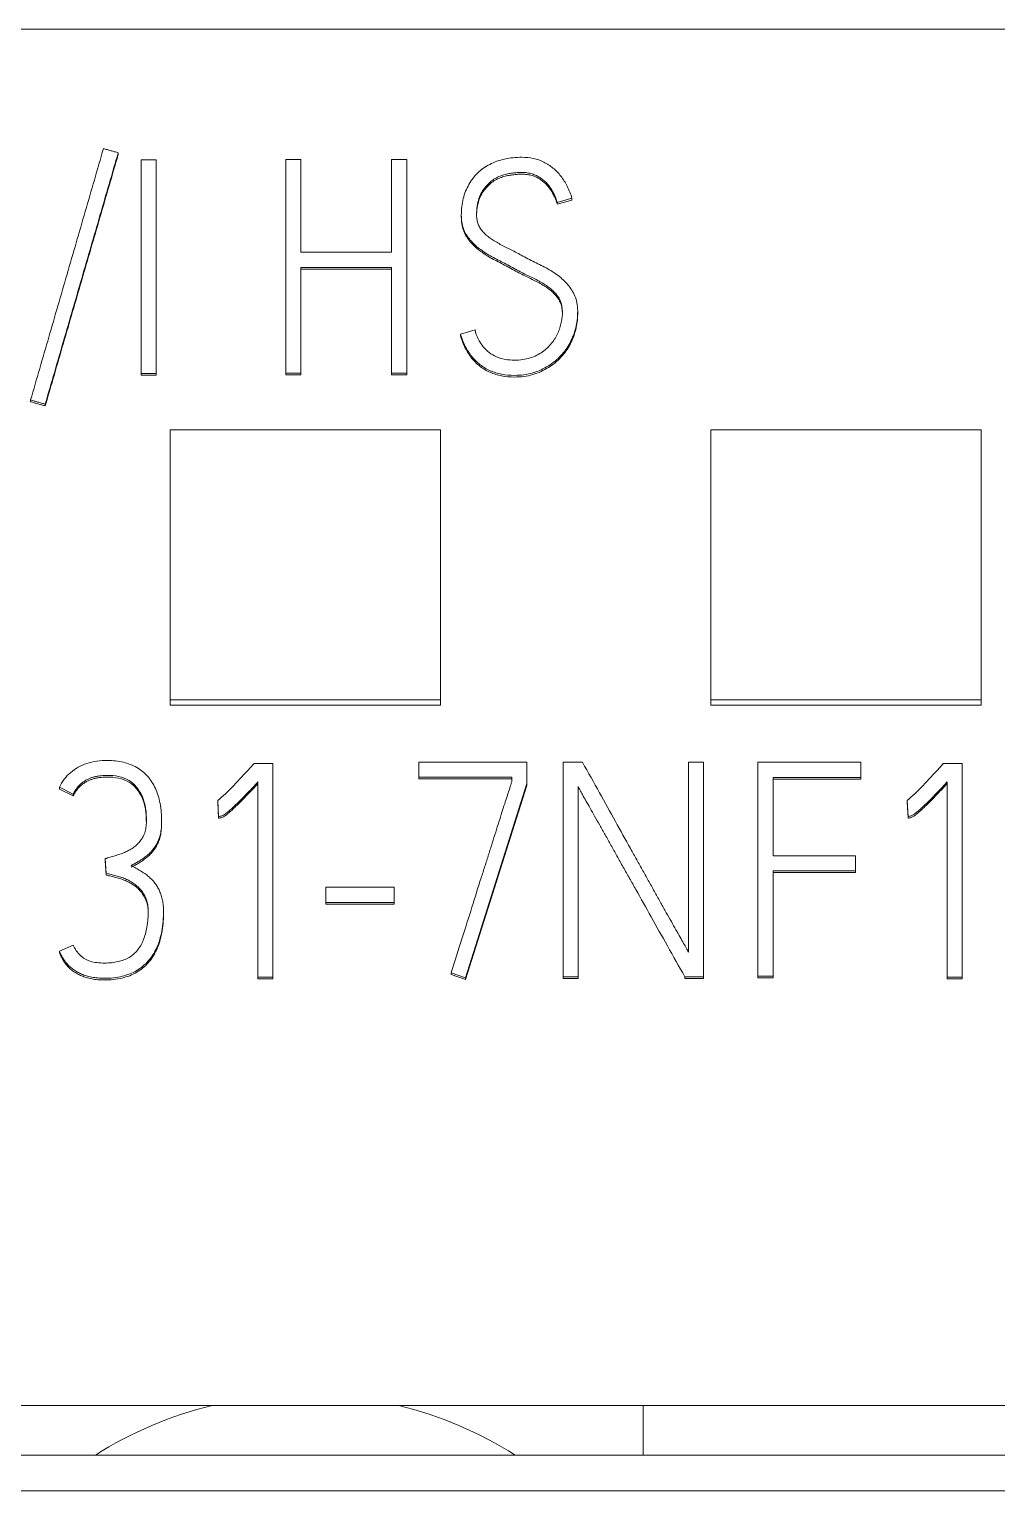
# Model space of a CAD drawing. Header units: millimetres. Extents: x 4137 to 6698, y 1400 to 3585.
# Drawn here: x 6054.01 to 6061.16, y 3361.98 to 3372.79 of the extents above; entities that cross this region are included whole.
import ezdxf

# ---------------------------------------------------------------- set-up
doc = ezdxf.new("R2010")
doc.units = ezdxf.units.MM
doc.layers.add('000-PI-Oprema', color=30, linetype='Continuous', lineweight=5)

msp = doc.modelspace()

# ---------------------------------------------------------------- linework, layer by layer
at = {"layer": '000-PI-Oprema', "color": 0, "linetype": 'ByBlock', "lineweight": 0}
for p, q in [((6072.448, 3372.791), (6047.648, 3372.791)), ((6054.664, 3371.877), (6054.664, 3371.864)), ((6055.904, 3371.828), (6055.904, 3370.246)), ((6056.015, 3371.828), (6055.904, 3371.828)), ((6056.015, 3371.142), (6056.015, 3371.828)), ((6056.798, 3371.828), (6056.685, 3371.828)), ((6056.685, 3371.828), (6056.685, 3371.142)), ((6056.798, 3370.246), (6056.798, 3371.828)), ((6057.912, 3371.509), (6058.021, 3371.54)), ((6057.912, 3371.496), (6058.021, 3371.527)), ((6057.912, 3371.509), (6057.912, 3371.496)), ((6058.021, 3371.54), (6058.021, 3371.527)), ((6057.202, 3371.42), (6057.202, 3371.407)), ((6056.685, 3371.142), (6056.015, 3371.142)), ((6056.015, 3370.246), (6056.015, 3371.029)), ((6056.015, 3371.029), (6056.685, 3371.029)), ((6056.015, 3371.017), (6056.685, 3371.017)), ((6056.685, 3371.029), (6056.685, 3370.246)), ((6058.063, 3370.682), (6058.063, 3370.695)), ((6057.304, 3370.567), (6057.196, 3370.536)), ((6057.196, 3370.536), (6057.196, 3370.524)), ((6054.835, 3370.244), (6054.835, 3370.231)), ((6054.945, 3370.244), (6054.945, 3370.231)), ((6055.904, 3370.246), (6055.904, 3370.233)), ((6055.904, 3370.246), (6056.015, 3370.246)), ((6055.904, 3370.233), (6056.015, 3370.233)), ((6056.015, 3370.246), (6056.015, 3370.233)), ((6056.685, 3370.246), (6056.685, 3370.233)), ((6056.685, 3370.246), (6056.798, 3370.246)), ((6056.685, 3370.233), (6056.798, 3370.233)), ((6056.798, 3370.246), (6056.798, 3370.233)), ((6054.016, 3370.048), (6054.016, 3370.035)), ((6054.124, 3370.017), (6054.124, 3370.004)), ((6055.048, 3369.827), (6055.048, 3367.828)), ((6057.048, 3369.827), (6055.048, 3369.827)), ((6057.048, 3367.828), (6057.048, 3369.827)), ((6059.048, 3369.827), (6059.048, 3367.828)), ((6061.048, 3369.827), (6059.048, 3369.827)), ((6061.048, 3367.828), (6061.048, 3369.827)), ((6055.048, 3367.828), (6055.048, 3367.79)), ((6055.048, 3367.828), (6057.048, 3367.828)), ((6055.048, 3367.79), (6057.048, 3367.79)), ((6057.048, 3367.828), (6057.048, 3367.79)), ((6059.048, 3367.828), (6059.048, 3367.79)), ((6059.048, 3367.828), (6061.048, 3367.828)), ((6059.048, 3367.79), (6061.048, 3367.79)), ((6061.048, 3367.828), (6061.048, 3367.79)), ((6055.669, 3367.358), (6055.809, 3367.358)), ((6055.809, 3367.358), (6055.809, 3365.778)), ((6056.889, 3367.369), (6056.889, 3367.257)), ((6057.688, 3367.369), (6056.889, 3367.369)), ((6057.688, 3367.209), (6057.688, 3367.369)), ((6057.955, 3367.367), (6057.955, 3365.78)), ((6058.099, 3367.367), (6057.955, 3367.367)), ((6058.995, 3367.367), (6058.882, 3367.367)), ((6058.882, 3367.367), (6058.882, 3365.963)), ((6058.995, 3365.78), (6058.995, 3367.367)), ((6059.397, 3367.367), (6059.397, 3365.784)), ((6060.158, 3367.367), (6059.397, 3367.367)), ((6060.158, 3367.255), (6060.158, 3367.367)), ((6060.768, 3367.358), (6060.908, 3367.358)), ((6060.908, 3367.358), (6060.908, 3365.778)), ((6055.698, 3365.778), (6055.698, 3367.222)), ((6056.889, 3367.257), (6056.889, 3367.244)), ((6056.889, 3367.257), (6057.577, 3367.257)), ((6056.889, 3367.244), (6057.577, 3367.244)), ((6057.577, 3367.257), (6057.577, 3367.226)), ((6059.51, 3366.674), (6059.51, 3367.255)), ((6059.51, 3367.255), (6060.158, 3367.255)), ((6059.51, 3367.242), (6060.158, 3367.242)), ((6060.158, 3367.255), (6060.158, 3367.242)), ((6060.797, 3365.778), (6060.797, 3367.222)), ((6054.229, 3367.182), (6054.229, 3367.169)), ((6054.229, 3367.182), (6054.331, 3367.131)), ((6054.229, 3367.169), (6054.331, 3367.119)), ((6054.331, 3367.131), (6054.331, 3367.119)), ((6057.233, 3365.773), (6057.688, 3367.209)), ((6057.233, 3365.761), (6057.688, 3367.196)), ((6057.688, 3367.209), (6057.688, 3367.196)), ((6058.066, 3365.78), (6058.066, 3367.189)), ((6055.4, 3367.084), (6055.4, 3367.071)), ((6055.407, 3366.966), (6055.4, 3367.084)), ((6055.407, 3366.954), (6055.4, 3367.071)), ((6060.5, 3367.084), (6060.5, 3367.071)), ((6060.507, 3366.966), (6060.5, 3367.084)), ((6060.507, 3366.954), (6060.5, 3367.071)), ((6054.985, 3366.921), (6054.985, 3366.943)), ((6055.407, 3366.966), (6055.407, 3366.954)), ((6060.507, 3366.966), (6060.507, 3366.954)), ((6054.568, 3366.654), (6054.568, 3366.641)), ((6054.568, 3366.654), (6054.575, 3366.544)), ((6054.568, 3366.641), (6054.575, 3366.531)), ((6060.118, 3366.674), (6059.51, 3366.674)), ((6060.118, 3366.564), (6060.118, 3366.674)), ((6054.575, 3366.544), (6054.575, 3366.531)), ((6059.51, 3365.784), (6059.51, 3366.564)), ((6059.51, 3366.564), (6060.118, 3366.564)), ((6059.51, 3366.551), (6060.118, 3366.551)), ((6060.118, 3366.564), (6060.118, 3366.551)), ((6056.199, 3366.443), (6056.199, 3366.33)), ((6056.705, 3366.443), (6056.199, 3366.443)), ((6056.705, 3366.33), (6056.705, 3366.443)), ((6054.999, 3366.235), (6054.999, 3366.256)), ((6056.199, 3366.33), (6056.199, 3366.318)), ((6056.199, 3366.33), (6056.705, 3366.33)), ((6056.199, 3366.318), (6056.705, 3366.318)), ((6056.705, 3366.33), (6056.705, 3366.318)), ((6054.331, 3366.015), (6054.229, 3365.969)), ((6054.229, 3365.969), (6054.229, 3365.957)), ((6055.698, 3365.778), (6055.698, 3365.765)), ((6055.809, 3365.778), (6055.698, 3365.778)), ((6055.809, 3365.765), (6055.698, 3365.765)), ((6055.809, 3365.778), (6055.809, 3365.765)), ((6057.127, 3365.809), (6057.127, 3365.796)), ((6057.127, 3365.809), (6057.233, 3365.773)), ((6057.127, 3365.796), (6057.233, 3365.761)), ((6057.233, 3365.773), (6057.233, 3365.761)), ((6057.955, 3365.78), (6058.066, 3365.78)), ((6057.955, 3365.78), (6057.955, 3365.767)), ((6057.955, 3365.767), (6058.066, 3365.767)), ((6058.066, 3365.78), (6058.066, 3365.767)), ((6058.856, 3365.78), (6058.856, 3365.767)), ((6058.856, 3365.78), (6058.995, 3365.78)), ((6058.856, 3365.767), (6058.995, 3365.767)), ((6058.995, 3365.78), (6058.995, 3365.767)), ((6059.397, 3365.784), (6059.397, 3365.772)), ((6059.397, 3365.784), (6059.51, 3365.784)), ((6059.397, 3365.772), (6059.51, 3365.772)), ((6059.51, 3365.784), (6059.51, 3365.772)), ((6060.908, 3365.778), (6060.797, 3365.778)), ((6060.797, 3365.778), (6060.797, 3365.765)), ((6060.908, 3365.765), (6060.797, 3365.765)), ((6060.908, 3365.778), (6060.908, 3365.765)), ((6072.448, 3362.608), (6047.648, 3362.608)), ((6058.548, 3362.608), (6058.548, 3362.24)), ((6072.548, 3362.24), (6047.548, 3362.24)), ((6072.548, 3361.977), (6047.548, 3361.977))]:
    msp.add_line(p, q, dxfattribs=at)
for start, end in [(103.753, 122.3801), (57.6199, 76.247)]:
    msp.add_arc((6056.048, 3359.791), 2.9, start, end, dxfattribs=at)
for points in [[(6054.555, 3371.908), (6054.016, 3370.048)], [(6054.124, 3370.017), (6054.664, 3371.877)], [(6054.664, 3371.877), (6054.555, 3371.908)], [(6054.124, 3370.004), (6054.664, 3371.864)], [(6054.835, 3370.244), (6054.835, 3371.826)], [(6054.835, 3371.826), (6054.945, 3371.826)], [(6054.945, 3371.826), (6054.945, 3370.244)], [(6054.945, 3370.244), (6054.835, 3370.244)], [(6054.945, 3370.231), (6054.835, 3370.231)], [(6054.016, 3370.048), (6054.124, 3370.017)], [(6054.016, 3370.035), (6054.124, 3370.004)]]:
    msp.add_open_spline(points, degree=1, dxfattribs=at)
for points, knots in [([(6058.021, 3371.54), (6058.012, 3371.571), (6057.99, 3371.628), (6057.942, 3371.705), (6057.883, 3371.766), (6057.814, 3371.811), (6057.735, 3371.839), (6057.657, 3371.845), (6057.586, 3371.842), (6057.523, 3371.832), (6057.466, 3371.816), (6057.413, 3371.793), (6057.365, 3371.764), (6057.323, 3371.729), (6057.288, 3371.689), (6057.257, 3371.643), (6057.233, 3371.593), (6057.215, 3371.538), (6057.205, 3371.478), (6057.201, 3371.42), (6057.205, 3371.365), (6057.216, 3371.317), (6057.235, 3371.275), (6057.261, 3371.239), (6057.292, 3371.204), (6057.327, 3371.174), (6057.365, 3371.146), (6057.407, 3371.119), (6057.452, 3371.095), (6057.499, 3371.071), (6057.546, 3371.047), (6057.592, 3371.021), (6057.638, 3370.997), (6057.682, 3370.974), (6057.725, 3370.954), (6057.767, 3370.934), (6057.805, 3370.912), (6057.84, 3370.889), (6057.872, 3370.865), (6057.898, 3370.838), (6057.921, 3370.809), (6057.939, 3370.775), (6057.948, 3370.737), (6057.951, 3370.697), (6057.949, 3370.659), (6057.942, 3370.621), (6057.932, 3370.582), (6057.917, 3370.542), (6057.896, 3370.503), (6057.871, 3370.467), (6057.84, 3370.433), (6057.803, 3370.404), (6057.76, 3370.377), (6057.711, 3370.357), (6057.655, 3370.345), (6057.571, 3370.34), (6057.461, 3370.355), (6057.353, 3370.44), (6057.313, 3370.522), (6057.304, 3370.567)], [0, 0, 0, 0, 0.029502, 0.056552, 0.082213, 0.107035, 0.131706, 0.157625, 0.177725, 0.196768, 0.215008, 0.232485, 0.249262, 0.265692, 0.282067, 0.298646, 0.315747, 0.333416, 0.35172, 0.370963, 0.387214, 0.402039, 0.415923, 0.429557, 0.443355, 0.457518, 0.472137, 0.48722, 0.502837, 0.518847, 0.535063, 0.551489, 0.567151, 0.582304, 0.596956, 0.611001, 0.624363, 0.637091, 0.649186, 0.660727, 0.671894, 0.683121, 0.695107, 0.708316, 0.719066, 0.730707, 0.743348, 0.756492, 0.769735, 0.783289, 0.797204, 0.811603, 0.826753, 0.842746, 0.859925, 0.878764, 0.920226, 0.957605, 1, 1, 1, 1]), ([(6057.196, 3370.536), (6057.205, 3370.505), (6057.228, 3370.446), (6057.277, 3370.368), (6057.34, 3370.306), (6057.415, 3370.261), (6057.502, 3370.235), (6057.587, 3370.228), (6057.664, 3370.233), (6057.731, 3370.247), (6057.792, 3370.269), (6057.847, 3370.299), (6057.897, 3370.335), (6057.94, 3370.376), (6057.977, 3370.421), (6058.008, 3370.471), (6058.032, 3370.525), (6058.05, 3370.581), (6058.061, 3370.637), (6058.065, 3370.695), (6058.061, 3370.752), (6058.049, 3370.805), (6058.027, 3370.851), (6057.999, 3370.892), (6057.966, 3370.929), (6057.928, 3370.962), (6057.886, 3370.992), (6057.842, 3371.019), (6057.794, 3371.044), (6057.744, 3371.068), (6057.695, 3371.093), (6057.648, 3371.119), (6057.603, 3371.142), (6057.561, 3371.164), (6057.52, 3371.184), (6057.482, 3371.204), (6057.447, 3371.224), (6057.415, 3371.245), (6057.386, 3371.267), (6057.362, 3371.292), (6057.341, 3371.318), (6057.326, 3371.348), (6057.317, 3371.381), (6057.314, 3371.427), (6057.318, 3371.48), (6057.33, 3371.537), (6057.351, 3371.585), (6057.379, 3371.624), (6057.409, 3371.656), (6057.443, 3371.682), (6057.479, 3371.701), (6057.517, 3371.715), (6057.554, 3371.723), (6057.59, 3371.728), (6057.622, 3371.731), (6057.655, 3371.732), (6057.689, 3371.73), (6057.726, 3371.722), (6057.758, 3371.709), (6057.787, 3371.692), (6057.813, 3371.673), (6057.835, 3371.652), (6057.854, 3371.628), (6057.871, 3371.604), (6057.885, 3371.579), (6057.896, 3371.555), (6057.905, 3371.531), (6057.91, 3371.516), (6057.912, 3371.509)], [0, 0, 0, 0, 0.030216, 0.057834, 0.084112, 0.110126, 0.13699, 0.166062, 0.187444, 0.207786, 0.227532, 0.246694, 0.265147, 0.28321, 0.301078, 0.318906, 0.33698, 0.354995, 0.372624, 0.390132, 0.408102, 0.424528, 0.439934, 0.454952, 0.469937, 0.485134, 0.500714, 0.516729, 0.533253, 0.550073, 0.566929, 0.583824, 0.598837, 0.613277, 0.627146, 0.64033, 0.652736, 0.664395, 0.675364, 0.685785, 0.695827, 0.705789, 0.716159, 0.727332, 0.74751, 0.765141, 0.780786, 0.795151, 0.808601, 0.821478, 0.833928, 0.845962, 0.857807, 0.868933, 0.878649, 0.88698, 0.899043, 0.910208, 0.920757, 0.930874, 0.940594, 0.950061, 0.959303, 0.96829, 0.9771, 0.985473, 0.993098, 1, 1, 1, 1]), ([(6057.315, 3371.412), (6057.316, 3371.431), (6057.318, 3371.47), (6057.33, 3371.524), (6057.351, 3371.572), (6057.379, 3371.611), (6057.409, 3371.643), (6057.443, 3371.669), (6057.479, 3371.688), (6057.517, 3371.702), (6057.554, 3371.71), (6057.59, 3371.715), (6057.622, 3371.718), (6057.655, 3371.719), (6057.689, 3371.717), (6057.726, 3371.71), (6057.758, 3371.697), (6057.787, 3371.68), (6057.813, 3371.661), (6057.835, 3371.639), (6057.854, 3371.616), (6057.871, 3371.591), (6057.885, 3371.566), (6057.896, 3371.542), (6057.905, 3371.519), (6057.91, 3371.504), (6057.912, 3371.496)], [0, 0, 0, 0, 0.065823, 0.131059, 0.188942, 0.242091, 0.291852, 0.339495, 0.385558, 0.430084, 0.473906, 0.515072, 0.551021, 0.581842, 0.626473, 0.667782, 0.706813, 0.744244, 0.780205, 0.815232, 0.849428, 0.882676, 0.915274, 0.946254, 0.974465, 1, 1, 1, 1]), ([(6057.202, 3371.413), (6057.202, 3371.41), (6057.202, 3371.389), (6057.205, 3371.353), (6057.216, 3371.305), (6057.235, 3371.263), (6057.261, 3371.226), (6057.292, 3371.192), (6057.327, 3371.161), (6057.365, 3371.133), (6057.407, 3371.106), (6057.452, 3371.082), (6057.499, 3371.059), (6057.546, 3371.034), (6057.592, 3371.008), (6057.638, 3370.984), (6057.682, 3370.961), (6057.725, 3370.941), (6057.767, 3370.921), (6057.805, 3370.899), (6057.84, 3370.877), (6057.872, 3370.852), (6057.898, 3370.825), (6057.921, 3370.796), (6057.939, 3370.763), (6057.948, 3370.724), (6057.95, 3370.698), (6057.95, 3370.684)], [0, 0, 0, 0, 0.008262, 0.056111, 0.099761, 0.14064, 0.180782, 0.221408, 0.263107, 0.306149, 0.350557, 0.396538, 0.443676, 0.491422, 0.539784, 0.585899, 0.630514, 0.673652, 0.715005, 0.754346, 0.79182, 0.827432, 0.861414, 0.894293, 0.927346, 0.962637, 1, 1, 1, 1]), ([(6057.196, 3370.524), (6057.205, 3370.492), (6057.228, 3370.433), (6057.277, 3370.355), (6057.34, 3370.293), (6057.415, 3370.249), (6057.502, 3370.223), (6057.587, 3370.216), (6057.664, 3370.22), (6057.731, 3370.234), (6057.792, 3370.257), (6057.847, 3370.287), (6057.897, 3370.322), (6057.94, 3370.363), (6057.977, 3370.409), (6058.008, 3370.459), (6058.032, 3370.512), (6058.05, 3370.568), (6058.061, 3370.625), (6058.063, 3370.664), (6058.063, 3370.683), (6058.063, 3370.684)], [0, 0, 0, 0, 0.077352, 0.148056, 0.215328, 0.281923, 0.350695, 0.425118, 0.479856, 0.531932, 0.582482, 0.631538, 0.678776, 0.725017, 0.770759, 0.816399, 0.862669, 0.908787, 0.953917, 0.998739, 1, 1, 1, 1]), ([(6054.759, 3366.603), (6054.768, 3366.608), (6054.786, 3366.617), (6054.813, 3366.632), (6054.839, 3366.648), (6054.865, 3366.666), (6054.89, 3366.687), (6054.913, 3366.711), (6054.934, 3366.737), (6054.951, 3366.767), (6054.967, 3366.801), (6054.978, 3366.839), (6054.984, 3366.882), (6054.987, 3366.958), (6054.979, 3367.058), (6054.945, 3367.173), (6054.886, 3367.266), (6054.804, 3367.334), (6054.699, 3367.373), (6054.572, 3367.385), (6054.434, 3367.369), (6054.306, 3367.298), (6054.248, 3367.225), (6054.229, 3367.182)], [0, 0, 0, 0, 0.019459, 0.039301, 0.05955, 0.080105, 0.100989, 0.122386, 0.144292, 0.16684, 0.190353, 0.215738, 0.244087, 0.27581, 0.363621, 0.439823, 0.508996, 0.575574, 0.644592, 0.722009, 0.822031, 0.909956, 1, 1, 1, 1]), ([(6055.4, 3367.084), (6055.42, 3367.1), (6055.456, 3367.132), (6055.511, 3367.187), (6055.563, 3367.243), (6055.618, 3367.301), (6055.651, 3367.339), (6055.669, 3367.358)], [0, 0, 0, 0, 0.198846, 0.377684, 0.606339, 0.795382, 1, 1, 1, 1]), ([(6058.882, 3365.963), (6058.877, 3365.972), (6058.866, 3365.993), (6058.845, 3366.03), (6058.82, 3366.075), (6058.789, 3366.129), (6058.755, 3366.19), (6058.718, 3366.256), (6058.678, 3366.327), (6058.635, 3366.403), (6058.591, 3366.483), (6058.546, 3366.564), (6058.5, 3366.646), (6058.432, 3366.768), (6058.34, 3366.933), (6058.222, 3367.146), (6058.141, 3367.292), (6058.099, 3367.367)], [0, 0, 0, 0, 0.019057, 0.045144, 0.078261, 0.117077, 0.160259, 0.207807, 0.259003, 0.31313, 0.370188, 0.428711, 0.487234, 0.545757, 0.688172, 0.839586, 1, 1, 1, 1]), ([(6060.5, 3367.084), (6060.519, 3367.1), (6060.556, 3367.132), (6060.61, 3367.187), (6060.663, 3367.243), (6060.717, 3367.301), (6060.751, 3367.339), (6060.768, 3367.358)], [0, 0, 0, 0, 0.198846, 0.377684, 0.606339, 0.795382, 1, 1, 1, 1]), ([(6054.331, 3367.131), (6054.336, 3367.141), (6054.346, 3367.159), (6054.363, 3367.183), (6054.382, 3367.203), (6054.403, 3367.22), (6054.424, 3367.234), (6054.446, 3367.245), (6054.468, 3367.254), (6054.491, 3367.26), (6054.515, 3367.265), (6054.538, 3367.268), (6054.561, 3367.27), (6054.631, 3367.272), (6054.75, 3367.252), (6054.862, 3367.11), (6054.875, 3366.978), (6054.871, 3366.885), (6054.862, 3366.845), (6054.846, 3366.81), (6054.825, 3366.781), (6054.801, 3366.755), (6054.774, 3366.733), (6054.743, 3366.715), (6054.711, 3366.699), (6054.676, 3366.687), (6054.64, 3366.675), (6054.604, 3366.664), (6054.58, 3366.657), (6054.568, 3366.654)], [0, 0, 0, 0, 0.025161, 0.048595, 0.070641, 0.091589, 0.111603, 0.13094, 0.14993, 0.168791, 0.187661, 0.206323, 0.224495, 0.242226, 0.372375, 0.490579, 0.643633, 0.679942, 0.712328, 0.741834, 0.769901, 0.797396, 0.824894, 0.852838, 0.881452, 0.911007, 0.940973, 0.970636, 1, 1, 1, 1]), ([(6054.331, 3367.119), (6054.336, 3367.128), (6054.346, 3367.146), (6054.363, 3367.17), (6054.382, 3367.19), (6054.403, 3367.207), (6054.424, 3367.221), (6054.446, 3367.232), (6054.468, 3367.241), (6054.491, 3367.248), (6054.515, 3367.252), (6054.538, 3367.255), (6054.561, 3367.257), (6054.631, 3367.259), (6054.75, 3367.24), (6054.859, 3367.102), (6054.872, 3366.991), (6054.872, 3366.932)], [0, 0, 0, 0, 0.039855, 0.076975, 0.111896, 0.145077, 0.176779, 0.207409, 0.237489, 0.267365, 0.297255, 0.326816, 0.355601, 0.383686, 0.589842, 0.777078, 1, 1, 1, 1]), ([(6055.698, 3367.222), (6055.68, 3367.203), (6055.647, 3367.167), (6055.6, 3367.119), (6055.561, 3367.08), (6055.529, 3367.048), (6055.501, 3367.022), (6055.478, 3367.002), (6055.459, 3366.987), (6055.444, 3366.977), (6055.432, 3366.971), (6055.422, 3366.968), (6055.414, 3366.967), (6055.409, 3366.966), (6055.407, 3366.966)], [0, 0, 0, 0, 0.200504, 0.370797, 0.510902, 0.6264, 0.722885, 0.800448, 0.861213, 0.907383, 0.939504, 0.963232, 0.983337, 1, 1, 1, 1]), ([(6057.577, 3367.226), (6057.576, 3367.223), (6057.572, 3367.213), (6057.565, 3367.191), (6057.554, 3367.157), (6057.54, 3367.112), (6057.522, 3367.057), (6057.502, 3366.995), (6057.48, 3366.925), (6057.456, 3366.849), (6057.431, 3366.768), (6057.404, 3366.684), (6057.377, 3366.598), (6057.335, 3366.468), (6057.279, 3366.289), (6057.205, 3366.055), (6057.153, 3365.893), (6057.127, 3365.809)], [0, 0, 0, 0, 0.006664, 0.022274, 0.046836, 0.07897, 0.117297, 0.161819, 0.211415, 0.264968, 0.322476, 0.382404, 0.443215, 0.50491, 0.65714, 0.82217, 1, 1, 1, 1]), ([(6060.797, 3367.222), (6060.779, 3367.203), (6060.746, 3367.167), (6060.7, 3367.119), (6060.661, 3367.08), (6060.628, 3367.048), (6060.6, 3367.022), (6060.577, 3367.002), (6060.558, 3366.987), (6060.543, 3366.977), (6060.531, 3366.971), (6060.521, 3366.968), (6060.514, 3366.967), (6060.509, 3366.966), (6060.507, 3366.966)], [0, 0, 0, 0, 0.200504, 0.370797, 0.510902, 0.6264, 0.722885, 0.800448, 0.861213, 0.907383, 0.939504, 0.963232, 0.983337, 1, 1, 1, 1]), ([(6055.698, 3367.209), (6055.68, 3367.19), (6055.647, 3367.155), (6055.6, 3367.107), (6055.561, 3367.067), (6055.529, 3367.035), (6055.501, 3367.009), (6055.478, 3366.989), (6055.459, 3366.974), (6055.444, 3366.964), (6055.432, 3366.958), (6055.422, 3366.956), (6055.414, 3366.954), (6055.409, 3366.954), (6055.407, 3366.954)], [0, 0, 0, 0, 0.200504, 0.370797, 0.510902, 0.6264, 0.722885, 0.800448, 0.861213, 0.907383, 0.939504, 0.963232, 0.983337, 1, 1, 1, 1]), ([(6058.066, 3367.189), (6058.07, 3367.18), (6058.081, 3367.16), (6058.1, 3367.124), (6058.126, 3367.079), (6058.156, 3367.026), (6058.19, 3366.966), (6058.227, 3366.9), (6058.268, 3366.828), (6058.31, 3366.752), (6058.354, 3366.673), (6058.4, 3366.591), (6058.447, 3366.508), (6058.516, 3366.386), (6058.609, 3366.219), (6058.73, 3366.004), (6058.813, 3365.856), (6058.856, 3365.78)], [0, 0, 0, 0, 0.017881, 0.043036, 0.075471, 0.113785, 0.156579, 0.203853, 0.254825, 0.308715, 0.365522, 0.423995, 0.482881, 0.542179, 0.685414, 0.838021, 1, 1, 1, 1]), ([(6060.797, 3367.209), (6060.779, 3367.19), (6060.746, 3367.155), (6060.7, 3367.107), (6060.661, 3367.067), (6060.628, 3367.035), (6060.6, 3367.009), (6060.577, 3366.989), (6060.558, 3366.974), (6060.543, 3366.964), (6060.531, 3366.958), (6060.521, 3366.956), (6060.514, 3366.954), (6060.509, 3366.954), (6060.507, 3366.954)], [0, 0, 0, 0, 0.200504, 0.370797, 0.510902, 0.6264, 0.722885, 0.800448, 0.861213, 0.907383, 0.939504, 0.963232, 0.983337, 1, 1, 1, 1]), ([(6054.759, 3366.59), (6054.768, 3366.595), (6054.786, 3366.604), (6054.813, 3366.619), (6054.839, 3366.635), (6054.865, 3366.654), (6054.89, 3366.675), (6054.913, 3366.698), (6054.934, 3366.725), (6054.951, 3366.755), (6054.967, 3366.788), (6054.978, 3366.826), (6054.984, 3366.869), (6054.985, 3366.901), (6054.985, 3366.918), (6054.985, 3366.918)], [0, 0, 0, 0, 0.070239, 0.141859, 0.214947, 0.289138, 0.36452, 0.44175, 0.520823, 0.60221, 0.68708, 0.778706, 0.881031, 0.995537, 1, 1, 1, 1]), ([(6054.229, 3365.969), (6054.232, 3365.961), (6054.24, 3365.945), (6054.253, 3365.921), (6054.268, 3365.897), (6054.286, 3365.874), (6054.308, 3365.852), (6054.333, 3365.832), (6054.362, 3365.814), (6054.394, 3365.799), (6054.429, 3365.786), (6054.469, 3365.776), (6054.515, 3365.77), (6054.59, 3365.767), (6054.69, 3365.777), (6054.803, 3365.82), (6054.892, 3365.894), (6054.956, 3365.996), (6054.992, 3366.123), (6055, 3366.229), (6054.998, 3366.306), (6054.992, 3366.345), (6054.983, 3366.382), (6054.97, 3366.415), (6054.955, 3366.446), (6054.936, 3366.474), (6054.914, 3366.499), (6054.889, 3366.523), (6054.86, 3366.544), (6054.828, 3366.565), (6054.795, 3366.584), (6054.771, 3366.597), (6054.759, 3366.603)], [0, 0, 0, 0, 0.016308, 0.03331, 0.051065, 0.069403, 0.088334, 0.108132, 0.128912, 0.150812, 0.174077, 0.199384, 0.227539, 0.258836, 0.339488, 0.411171, 0.480216, 0.552248, 0.632093, 0.724403, 0.750895, 0.775618, 0.798835, 0.820921, 0.842207, 0.86296, 0.883743, 0.90511, 0.927322, 0.95053, 0.974743, 1, 1, 1, 1]), ([(6054.575, 3366.544), (6054.587, 3366.542), (6054.611, 3366.537), (6054.647, 3366.528), (6054.683, 3366.518), (6054.718, 3366.505), (6054.751, 3366.488), (6054.783, 3366.468), (6054.812, 3366.445), (6054.836, 3366.418), (6054.858, 3366.387), (6054.874, 3366.351), (6054.884, 3366.311), (6054.888, 3366.243), (6054.88, 3366.154), (6054.855, 3366.054), (6054.811, 3365.974), (6054.745, 3365.918), (6054.66, 3365.887), (6054.578, 3365.88), (6054.508, 3365.883), (6054.458, 3365.893), (6054.416, 3365.911), (6054.381, 3365.938), (6054.352, 3365.973), (6054.337, 3366.001), (6054.331, 3366.015)], [0, 0, 0, 0, 0.02738, 0.055263, 0.083718, 0.112185, 0.140262, 0.168233, 0.196053, 0.223907, 0.252387, 0.281692, 0.312418, 0.345525, 0.437535, 0.514429, 0.579935, 0.641132, 0.706523, 0.782286, 0.825991, 0.863975, 0.897416, 0.929394, 0.963085, 1, 1, 1, 1]), ([(6054.575, 3366.531), (6054.587, 3366.529), (6054.611, 3366.524), (6054.647, 3366.516), (6054.683, 3366.505), (6054.718, 3366.492), (6054.751, 3366.475), (6054.783, 3366.456), (6054.812, 3366.433), (6054.836, 3366.405), (6054.858, 3366.374), (6054.874, 3366.338), (6054.884, 3366.298), (6054.886, 3366.266), (6054.886, 3366.247), (6054.886, 3366.242)], [0, 0, 0, 0, 0.076955, 0.155321, 0.235296, 0.315307, 0.39422, 0.472835, 0.551025, 0.629313, 0.709358, 0.791722, 0.878079, 0.97113, 1, 1, 1, 1]), ([(6054.229, 3365.957), (6054.232, 3365.949), (6054.24, 3365.933), (6054.253, 3365.909), (6054.268, 3365.885), (6054.286, 3365.861), (6054.308, 3365.839), (6054.333, 3365.819), (6054.362, 3365.801), (6054.394, 3365.786), (6054.429, 3365.773), (6054.469, 3365.763), (6054.515, 3365.757), (6054.59, 3365.755), (6054.69, 3365.764), (6054.803, 3365.807), (6054.892, 3365.881), (6054.956, 3365.983), (6054.991, 3366.107), (6054.999, 3366.197), (6054.999, 3366.243)], [0, 0, 0, 0, 0.022676, 0.046318, 0.071006, 0.096504, 0.122828, 0.150357, 0.17925, 0.209702, 0.242052, 0.277241, 0.316391, 0.359908, 0.472053, 0.571728, 0.667735, 0.767894, 0.878918, 1, 1, 1, 1])]:
    msp.add_open_spline(points, degree=3, knots=knots, dxfattribs=at)

doc.saveas('drawing.dxf')
